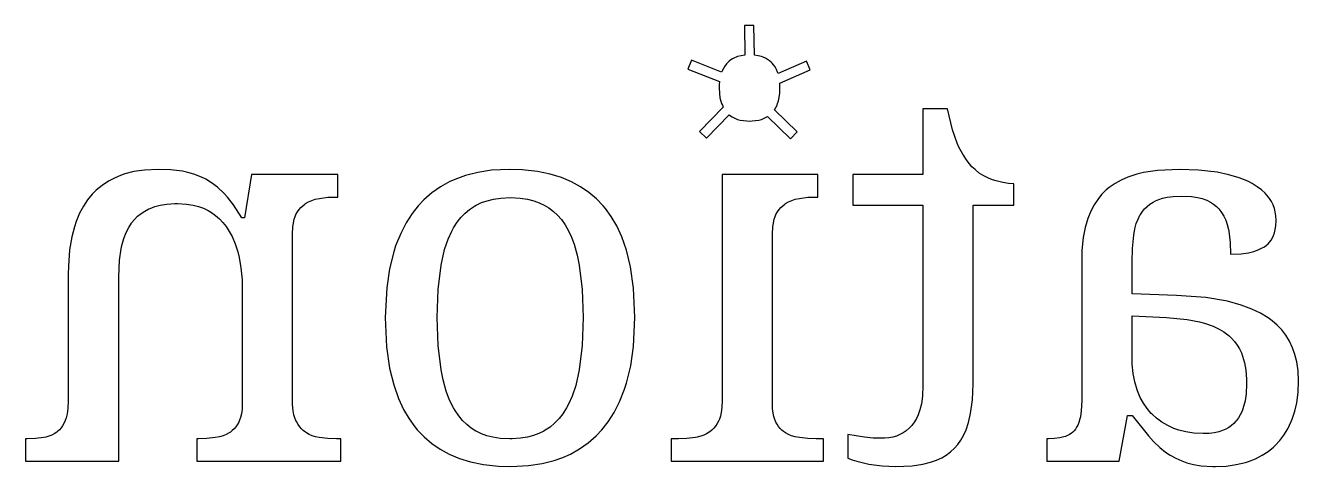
# Model space of a CAD drawing. Header units: millimetres. Extents: x -86 to 88, y -14 to 15.
# Drawn here: x -86.3 to -7, y -14.3 to 13.2 of the extents above; entities that cross this region are included whole.
import ezdxf

# ---------------------------------------------------------------- set-up
doc = ezdxf.new("R2010")
doc.units = ezdxf.units.MM

msp = doc.modelspace()

# ---------------------------------------------------------------- linework, layer by layer
for p, q in [((-40.90993, 13.23571), (-41.50981, 13.22373)), ((-41.50981, 13.22373), (-41.47303, 11.38222)), ((-40.87285, 11.37917), (-40.90993, 13.23571)), ((-42.24563, 11.16194), (-42.35258, 11.09333)), ((-42.13283, 11.22041), (-42.24563, 11.16194)), ((-42.01512, 11.26826), (-42.13283, 11.22041)), ((-41.92709, 11.29646), (-42.01512, 11.26826)), ((-41.70198, 11.34944), (-41.92709, 11.29646)), ((-41.47303, 11.38222), (-41.70198, 11.34944)), ((-40.65733, 11.34679), (-40.87285, 11.37917)), ((-40.44523, 11.29668), (-40.65733, 11.34679)), ((-40.3325, 11.25893), (-40.44523, 11.29668)), ((-40.19167, 11.19707), (-40.3325, 11.25893)), ((-40.05813, 11.12074), (-40.19167, 11.19707)), ((-39.93336, 11.03078), (-40.05813, 11.12074)), ((-44.81231, 11.06148), (-45.0308, 10.50268)), ((-45.0308, 10.50268), (-43.06366, 9.73351)), ((-42.92462, 10.32338), (-44.81231, 11.06148)), ((-42.91055, 10.35754), (-42.92462, 10.32338)), ((-42.81643, 10.55425), (-42.91055, 10.35754)), ((-42.72414, 10.70685), (-42.81643, 10.55425)), ((-42.62829, 10.83549), (-42.72414, 10.70685)), ((-42.52083, 10.95266), (-42.62829, 10.83549)), ((-42.45275, 11.01517), (-42.52083, 10.95266)), ((-42.35258, 11.09333), (-42.45275, 11.01517)), ((-39.84375, 10.95266), (-39.93336, 11.03078)), ((-39.77629, 10.88474), (-39.84375, 10.95266)), ((-39.6844, 10.77529), (-39.77629, 10.88474)), ((-39.5974, 10.64818), (-39.6844, 10.77529)), ((-39.51496, 10.49812), (-39.5974, 10.64818)), ((-39.4375, 10.31725), (-39.51496, 10.49812)), ((-39.41084, 10.24047), (-39.4375, 10.31725)), ((-37.64847, 11.01205), (-39.41084, 10.24047)), ((-39.30129, 9.63345), (-37.40783, 10.46242)), ((-37.40783, 10.46242), (-37.64847, 11.01205)), ((-43.07871, 9.53867), (-43.08333, 9.34329)), ((-43.06366, 9.73351), (-43.07871, 9.53867)), ((-39.29166, 9.34329), (-39.30129, 9.63345)), ((-43.08333, 9.34329), (-43.06726, 8.98616)), ((-43.06726, 8.98616), (-43.03011, 8.72374)), ((-39.38027, 8.54603), (-39.33641, 8.75199)), ((-39.33641, 8.75199), (-39.30403, 9.01728)), ((-39.30403, 9.01728), (-39.29166, 9.34329)), ((-42.82951, 8.15138), (-44.29696, 6.62411)), ((-43.03011, 8.72374), (-42.9812, 8.52102)), ((-42.9812, 8.52102), (-42.92708, 8.36412)), ((-42.92708, 8.36412), (-42.88097, 8.25652)), ((-42.88097, 8.25652), (-42.82951, 8.15138)), ((-39.64006, 7.96836), (-39.5503, 8.11493)), ((-38.21411, 6.59826), (-39.64006, 7.96836)), ((-39.5503, 8.11493), (-39.47315, 8.27483)), ((-39.47315, 8.27483), (-39.4375, 8.36412)), ((-39.4375, 8.36412), (-39.38027, 8.54603)), ((-28.85937, 8.0412), (-30.38541, 8.0412)), ((-30.38541, 8.0412), (-30.38541, 3.93704)), ((-28.53779, 6.73146), (-28.85937, 8.0412)), ((-43.86431, 6.20841), (-42.45705, 7.67302)), ((-42.45705, 7.67302), (-42.3762, 7.60846)), ((-42.3762, 7.60846), (-42.26515, 7.53368)), ((-42.26515, 7.53368), (-42.14773, 7.46937)), ((-42.14773, 7.46937), (-42.02492, 7.41605)), ((-42.02492, 7.41605), (-41.92708, 7.38233)), ((-41.92708, 7.38233), (-41.76527, 7.33883)), ((-41.76527, 7.33883), (-41.56396, 7.30118)), ((-41.56396, 7.30118), (-41.36022, 7.28038)), ((-41.36022, 7.28038), (-41.1927, 7.2759)), ((-41.1927, 7.2759), (-41.02225, 7.28007)), ((-41.02225, 7.28007), (-40.8149, 7.30056)), ((-40.8149, 7.30056), (-40.60998, 7.33827)), ((-40.60998, 7.33827), (-40.44524, 7.38211)), ((-40.44524, 7.38211), (-40.3231, 7.42591)), ((-40.3231, 7.42591), (-40.18667, 7.48875)), ((-40.18667, 7.48875), (-40.0742, 7.55342)), ((-40.0742, 7.55342), (-38.62982, 6.16561)), ((-44.29696, 6.62411), (-43.86431, 6.20841)), ((-38.62982, 6.16561), (-38.21411, 6.59826)), ((-28.24739, 5.90058), (-28.53779, 6.73146)), ((-28.14065, 5.65727), (-28.24739, 5.90058)), ((-27.9013, 5.20294), (-28.14065, 5.65727)), ((-27.63721, 4.80309), (-27.9013, 5.20294)), ((-27.32812, 4.42662), (-27.63721, 4.80309)), ((-80.09867, 3.97868), (-80.38281, 3.88235)), ((-79.53782, 4.12178), (-80.09867, 3.97868)), ((-78.88433, 4.22198), (-79.53782, 4.12178)), ((-78.03125, 4.26516), (-78.88433, 4.22198)), ((-77.26565, 4.23591), (-78.03125, 4.26516)), ((-76.50518, 4.14291), (-77.26565, 4.23591)), ((-76.18624, 4.07778), (-76.50518, 4.14291)), ((-75.80378, 3.96838), (-76.18624, 4.07778)), ((-75.43211, 3.82655), (-75.80378, 3.96838)), ((-58.12406, 4.07538), (-58.87799, 3.88226)), ((-57.26022, 4.20853), (-58.12406, 4.07538)), ((-56.15104, 4.26516), (-57.26022, 4.20853)), ((-55.34993, 4.23943), (-56.15104, 4.26516)), ((-54.4038, 4.13413), (-55.34993, 4.23943)), ((-53.59807, 3.96682), (-54.4038, 4.13413)), ((-52.89734, 3.74959), (-53.59807, 3.96682)), ((-27.14067, 4.24702), (-27.32812, 4.42662)), ((-26.87813, 4.03758), (-27.14067, 4.24702)), ((-26.59497, 3.85698), (-26.87813, 4.03758)), ((-16.63456, 4.06196), (-17.05729, 3.96308)), ((-15.77235, 4.19496), (-16.63456, 4.06196)), ((-14.39062, 4.26516), (-15.77235, 4.19496)), ((-13.22156, 4.2228), (-14.39062, 4.26516)), ((-12.05989, 4.08547), (-13.22156, 4.2228)), ((-11.32487, 3.9337), (-12.05989, 4.08547)), ((-81.52416, 3.26715), (-81.88496, 2.96744)), ((-81.13374, 3.52709), (-81.52416, 3.26715)), ((-80.71806, 3.74435), (-81.13374, 3.52709)), ((-80.38281, 3.88235), (-80.71806, 3.74435)), ((-75.13802, 3.68704), (-75.43211, 3.82655)), ((-75.06075, 3.64592), (-75.13802, 3.68704)), ((-74.70797, 3.42994), (-75.06075, 3.64592)), ((-74.34174, 3.15314), (-74.70797, 3.42994)), ((-72.21875, 3.93704), (-72.65625, 1.23912)), ((-66.83333, 3.93704), (-72.21875, 3.93704)), ((-66.83333, 2.5412), (-66.83333, 3.93704)), ((-60.43651, 3.17888), (-60.97727, 2.79966)), ((-59.85844, 3.49834), (-60.43651, 3.17888)), ((-59.39062, 3.70266), (-59.85844, 3.49834)), ((-58.87799, 3.88226), (-59.39062, 3.70266)), ((-52.27599, 3.48805), (-52.89734, 3.74959)), ((-51.71504, 3.18286), (-52.27599, 3.48805)), ((-51.20003, 2.83038), (-51.71504, 3.18286)), ((-36.93229, 3.93704), (-42.88541, 3.93704)), ((-42.88541, 3.93704), (-42.88541, -10.14109)), ((-36.93229, 2.5412), (-36.93229, 3.93704)), ((-30.38541, 3.93704), (-34.75, 3.93704)), ((-34.75, 3.93704), (-34.75, 2.036)), ((-26.29435, 3.70726), (-26.59497, 3.85698)), ((-26.05208, 3.61412), (-26.29435, 3.70726)), ((-25.82901, 3.54367), (-26.05208, 3.61412)), ((-25.41002, 3.44044), (-25.82901, 3.54367)), ((-25.05727, 3.387), (-25.41002, 3.44044)), ((-24.72395, 3.36933), (-25.05727, 3.387)), ((-24.72395, 2.036), (-24.72395, 3.36933)), ((-18.41758, 3.38749), (-18.78082, 3.13191)), ((-18.0429, 3.59699), (-18.41758, 3.38749)), ((-17.6107, 3.78579), (-18.0429, 3.59699)), ((-17.05729, 3.96308), (-17.6107, 3.78579)), ((-10.69252, 3.74414), (-11.32487, 3.9337)), ((-10.14843, 3.52297), (-10.69252, 3.74414)), ((-9.86889, 3.38056), (-10.14843, 3.52297)), ((-9.55415, 3.18595), (-9.86889, 3.38056)), ((-9.28898, 2.98426), (-9.55415, 3.18595)), ((-82.14062, 2.71048), (-82.43011, 2.35867)), ((-81.88496, 2.96744), (-82.14062, 2.71048)), ((-73.91927, 2.75995), (-74.34174, 3.15314)), ((-73.70833, 2.52901), (-73.91927, 2.75995)), ((-73.32929, 2.04358), (-73.70833, 2.52901)), ((-68.46067, 2.32851), (-68.24171, 2.40017)), ((-68.24171, 2.40017), (-67.97916, 2.45787)), ((-67.97916, 2.45787), (-67.45487, 2.52146)), ((-67.45487, 2.52146), (-66.92708, 2.54101)), ((-66.92708, 2.54101), (-66.83333, 2.5412)), ((-60.97727, 2.79966), (-61.47456, 2.365)), ((-57.53651, 2.31089), (-57.14458, 2.40782)), ((-57.14458, 2.40782), (-56.69076, 2.4752)), ((-56.69076, 2.4752), (-56.08854, 2.50475)), ((-56.08854, 2.50475), (-55.48286, 2.47501)), ((-55.48286, 2.47501), (-55.01782, 2.40518)), ((-55.01782, 2.40518), (-54.62688, 2.30681)), ((-50.72048, 2.42292), (-51.20003, 2.83038)), ((-50.30208, 1.98652), (-50.72048, 2.42292)), ((-38.55963, 2.32851), (-38.34066, 2.40017)), ((-38.34066, 2.40017), (-38.07812, 2.45787)), ((-38.07812, 2.45787), (-37.55383, 2.52146)), ((-37.55383, 2.52146), (-37.02604, 2.54101)), ((-37.02604, 2.54101), (-36.93229, 2.5412)), ((-19.49708, 2.39055), (-19.72016, 2.0517)), ((-19.2508, 2.69319), (-19.49708, 2.39055)), ((-18.96354, 2.9787), (-19.2508, 2.69319)), ((-18.78082, 3.13191), (-18.96354, 2.9787)), ((-15.89583, 2.30162), (-15.68681, 2.39181)), ((-15.68681, 2.39181), (-15.45346, 2.46669)), ((-15.45346, 2.46669), (-15.16116, 2.53202)), ((-15.16116, 2.53202), (-14.78692, 2.58143)), ((-14.78692, 2.58143), (-14.26041, 2.6037)), ((-14.26041, 2.6037), (-13.65973, 2.57396)), ((-13.65973, 2.57396), (-13.28139, 2.51641)), ((-13.28139, 2.51641), (-12.99265, 2.44371)), ((-12.99265, 2.44371), (-12.76658, 2.36294)), ((-9.06265, 2.77396), (-9.28898, 2.98426)), ((-8.85677, 2.5386), (-9.06265, 2.77396)), ((-8.78756, 2.44524), (-8.85677, 2.5386)), ((-8.67084, 2.25877), (-8.78756, 2.44524)), ((-82.68307, 1.97789), (-82.92003, 1.53294)), ((-82.43011, 2.35867), (-82.68307, 1.97789)), ((-79.09727, 1.51171), (-78.8677, 1.66232)), ((-78.8677, 1.66232), (-78.61205, 1.79556)), ((-78.61205, 1.79556), (-78.53385, 1.83027)), ((-78.53385, 1.83027), (-78.22778, 1.94228)), ((-78.22778, 1.94228), (-77.89505, 2.0281)), ((-77.89505, 2.0281), (-77.49298, 2.09297)), ((-77.49298, 2.09297), (-76.99689, 2.12747)), ((-76.99689, 2.12747), (-76.82291, 2.12975)), ((-76.82291, 2.12975), (-76.25587, 2.10005)), ((-76.25587, 2.10005), (-75.85032, 2.03621)), ((-75.85032, 2.03621), (-75.50814, 1.94752)), ((-75.50814, 1.94752), (-75.21296, 1.83929)), ((-75.21296, 1.83929), (-74.95326, 1.71401)), ((-74.95326, 1.71401), (-74.91406, 1.69225)), ((-74.91406, 1.69225), (-74.7157, 1.57193)), ((-72.82291, 1.23912), (-73.32929, 2.04358)), ((-69.44271, 1.44225), (-69.34824, 1.61434)), ((-69.34824, 1.61434), (-69.24909, 1.75931)), ((-69.24909, 1.75931), (-69.14491, 1.88351)), ((-69.14491, 1.88351), (-69.024, 2.00075)), ((-69.024, 2.00075), (-68.89681, 2.10016)), ((-68.89681, 2.10016), (-68.84896, 2.13235)), ((-68.84896, 2.13235), (-68.65809, 2.24145)), ((-68.65809, 2.24145), (-68.46067, 2.32851)), ((-61.82552, 1.99433), (-62.20724, 1.51295)), ((-61.47456, 2.365), (-61.82552, 1.99433)), ((-58.90245, 1.5392), (-58.62417, 1.77021)), ((-58.62417, 1.77021), (-58.33124, 1.96524)), ((-58.33124, 1.96524), (-58.21094, 2.03339)), ((-58.21094, 2.03339), (-57.88148, 2.1891)), ((-57.88148, 2.1891), (-57.53651, 2.31089)), ((-54.62688, 2.30681), (-54.29062, 2.18624)), ((-54.29062, 2.18624), (-53.97135, 2.03339)), ((-53.97135, 2.03339), (-53.68778, 1.8598)), ((-53.68778, 1.8598), (-53.40883, 1.64749)), ((-53.40883, 1.64749), (-53.15137, 1.40591)), ((-50.16039, 1.81717), (-50.30208, 1.98652)), ((-49.80001, 1.32194), (-50.16039, 1.81717)), ((-39.54166, 1.44225), (-39.4472, 1.61434)), ((-39.4472, 1.61434), (-39.34804, 1.75931)), ((-39.34804, 1.75931), (-39.24387, 1.88351)), ((-39.24387, 1.88351), (-39.12295, 2.00075)), ((-39.12295, 2.00075), (-38.99577, 2.10016)), ((-38.99577, 2.10016), (-38.94791, 2.13235)), ((-38.94791, 2.13235), (-38.75704, 2.24145)), ((-38.75704, 2.24145), (-38.55963, 2.32851)), ((-34.75, 2.036), (-30.38541, 2.036)), ((-30.38541, 2.036), (-30.38541, -9.19838)), ((-27.26041, -9.09942), (-27.26041, 2.036)), ((-27.26041, 2.036), (-24.72395, 2.036)), ((-19.92235, 1.66655), (-20.11198, 1.19745)), ((-19.72016, 2.0517), (-19.92235, 1.66655)), ((-16.83072, 1.45527), (-16.71423, 1.6301)), ((-16.71423, 1.6301), (-16.57402, 1.80015)), ((-16.57402, 1.80015), (-16.4184, 1.95319)), ((-16.4184, 1.95319), (-16.2443, 2.09254)), ((-16.2443, 2.09254), (-16.04705, 2.22039)), ((-16.04705, 2.22039), (-15.89583, 2.30162)), ((-12.76658, 2.36294), (-12.70312, 2.33547)), ((-12.70312, 2.33547), (-12.47899, 2.22103)), ((-12.47899, 2.22103), (-12.28788, 2.09852)), ((-12.28788, 2.09852), (-12.10477, 1.95237)), ((-12.10477, 1.95237), (-11.94917, 1.79785)), ((-11.94917, 1.79785), (-11.81533, 1.63337)), ((-11.81533, 1.63337), (-11.77604, 1.57766)), ((-8.57202, 2.05632), (-8.67084, 2.25877)), ((-8.49108, 1.83222), (-8.57202, 2.05632)), ((-8.43562, 1.60878), (-8.49108, 1.83222)), ((-8.39902, 1.3587), (-8.43562, 1.60878)), ((-83.13992, 1.00447), (-83.24739, 0.68443)), ((-82.92003, 1.53294), (-83.13992, 1.00447)), ((-79.86276, 0.63823), (-79.69299, 0.90473)), ((-79.69299, 0.90473), (-79.66406, 0.94485)), ((-79.66406, 0.94485), (-79.49961, 1.14761)), ((-79.49961, 1.14761), (-79.30656, 1.34145)), ((-79.30656, 1.34145), (-79.09727, 1.51171)), ((-74.7157, 1.57193), (-74.45671, 1.38581)), ((-74.45671, 1.38581), (-74.21587, 1.17674)), ((-74.21587, 1.17674), (-73.99519, 0.94648)), ((-73.99519, 0.94648), (-73.79655, 0.69698)), ((-72.65625, 1.23912), (-72.82291, 1.23912)), ((-69.64378, 0.65437), (-69.60324, 0.94142)), ((-69.60324, 0.94142), (-69.55024, 1.16157)), ((-69.55024, 1.16157), (-69.49002, 1.3357)), ((-69.49002, 1.3357), (-69.44271, 1.44225)), ((-62.57767, 0.93914), (-62.9206, 0.27377)), ((-62.20724, 1.51295), (-62.57767, 0.93914)), ((-59.61979, 0.62714), (-59.39943, 0.97182)), ((-59.39943, 0.97182), (-59.16977, 1.26363)), ((-59.16977, 1.26363), (-58.90245, 1.5392)), ((-53.15137, 1.40591), (-52.91057, 1.1293)), ((-52.91057, 1.1293), (-52.68315, 0.80899)), ((-52.68315, 0.80899), (-52.57291, 0.62714)), ((-49.45955, 0.7425), (-49.80001, 1.32194)), ((-39.74273, 0.65437), (-39.7022, 0.94142)), ((-39.7022, 0.94142), (-39.6492, 1.16157)), ((-39.6492, 1.16157), (-39.58898, 1.3357)), ((-39.58898, 1.3357), (-39.54166, 1.44225)), ((-20.11198, 1.19745), (-20.2724, 0.64676)), ((-17.18285, 0.55131), (-17.09137, 0.88071)), ((-17.09137, 0.88071), (-16.98333, 1.16045)), ((-16.98333, 1.16045), (-16.86144, 1.40254)), ((-16.86144, 1.40254), (-16.83072, 1.45527)), ((-11.77604, 1.57766), (-11.63434, 1.3432)), ((-11.63434, 1.3432), (-11.51961, 1.09942)), ((-11.51961, 1.09942), (-11.4231, 0.82744)), ((-11.4231, 0.82744), (-11.34614, 0.51842)), ((-8.4017, 0.74103), (-8.38541, 1.07245)), ((-8.38541, 1.07245), (-8.39902, 1.3587)), ((-83.41061, 0.05646), (-83.54407, -0.74621)), ((-83.24739, 0.68443), (-83.41061, 0.05646)), ((-80.16322, -0.03957), (-80.01996, 0.32815)), ((-80.01996, 0.32815), (-79.86276, 0.63823)), ((-73.79655, 0.69698), (-73.66667, 0.50475)), ((-73.66667, 0.50475), (-73.42569, 0.07352)), ((-73.42569, 0.07352), (-73.23147, -0.37744)), ((-69.66146, 0.25995), (-69.64378, 0.65437)), ((-69.66146, -10.14109), (-69.66146, 0.25995)), ((-62.9206, 0.27377), (-63.23492, -0.51198)), ((-59.96339, -0.09403), (-59.73985, 0.4049)), ((-59.73985, 0.4049), (-59.61979, 0.62714)), ((-52.57291, 0.62714), (-52.33039, 0.14744)), ((-52.33039, 0.14744), (-52.11999, -0.39279)), ((-49.1413, 0.05479), (-49.45955, 0.7425)), ((-48.85002, -0.77936), (-49.1413, 0.05479)), ((-39.76041, 0.25995), (-39.74273, 0.65437)), ((-39.76041, -10.30255), (-39.76041, 0.25995)), ((-20.39311, 0.01607), (-20.47482, -0.79312)), ((-20.2724, 0.64676), (-20.39311, 0.01607)), ((-17.32671, -0.6695), (-17.2526, 0.15318)), ((-17.2526, 0.15318), (-17.18285, 0.55131)), ((-11.34614, 0.51842), (-11.32812, 0.42141)), ((-11.32812, 0.42141), (-11.24012, -0.30008)), ((-8.61216, -0.00722), (-8.54376, 0.14074)), ((-8.54376, 0.14074), (-8.48475, 0.30981)), ((-8.48475, 0.30981), (-8.43645, 0.50673)), ((-8.43645, 0.50673), (-8.4017, 0.74103)), ((-83.54407, -0.74621), (-83.62189, -1.76745)), ((-80.43554, -1.39565), (-80.33022, -0.67941)), ((-80.33022, -0.67941), (-80.28906, -0.48744)), ((-80.28906, -0.48744), (-80.16322, -0.03957)), ((-73.23147, -0.37744), (-73.06916, -0.88625)), ((-63.23492, -0.51198), (-63.35677, -0.88588)), ((-60.40104, -1.7088), (-60.18095, -0.73928)), ((-60.18095, -0.73928), (-59.96339, -0.09403)), ((-52.11999, -0.39279), (-51.92296, -1.0755)), ((-48.59724, -1.81708), (-48.85002, -0.77936)), ((-20.47482, -0.79312), (-20.49479, -1.49525)), ((-17.34862, -1.49525), (-17.32671, -0.6695)), ((-11.24012, -0.30008), (-11.21354, -1.0265)), ((-9.76668, -0.84899), (-9.49889, -0.75596)), ((-9.49889, -0.75596), (-9.28362, -0.65684)), ((-9.28362, -0.65684), (-9.10937, -0.55515)), ((-9.10937, -0.55515), (-8.99074, -0.46944)), ((-8.99074, -0.46944), (-8.87683, -0.36789)), ((-8.87683, -0.36789), (-8.77741, -0.25834)), ((-8.77741, -0.25834), (-8.68978, -0.13903)), ((-8.68978, -0.13903), (-8.61216, -0.00722)), ((-80.48437, -2.42755), (-80.43554, -1.39565)), ((-73.06916, -0.88625), (-72.98958, -1.22182)), ((-72.98958, -1.22182), (-72.87953, -1.86567)), ((-63.35677, -0.88588), (-63.61801, -1.93841)), ((-51.92296, -1.0755), (-51.79167, -1.7088)), ((-20.49479, -1.49525), (-20.49479, -10.14109)), ((-17.34895, -3.50046), (-17.34862, -1.49525)), ((-11.21354, -1.0265), (-10.56118, -0.99673)), ((-10.56118, -0.99673), (-10.10919, -0.93202)), ((-10.10919, -0.93202), (-9.76668, -0.84899)), ((-83.62189, -1.76745), (-83.63021, -2.26088)), ((-83.63021, -2.26088), (-83.63021, -10.14109)), ((-72.87953, -1.86567), (-72.80542, -2.61834)), ((-63.61801, -1.93841), (-63.79369, -3.11719)), ((-60.58463, -3.22312), (-60.40104, -1.7088)), ((-51.79167, -1.7088), (-51.60807, -3.22312)), ((-48.40639, -3.14601), (-48.59724, -1.81708)), ((-80.48437, -13.93275), (-80.48437, -2.42755)), ((-72.80542, -2.61834), (-72.78679, -3.27129)), ((-63.79369, -3.11719), (-63.88541, -4.964)), ((-48.32291, -4.964), (-48.40639, -3.14601)), ((-72.78679, -3.27129), (-72.78646, -10.30255)), ((-60.64583, -4.964), (-60.58463, -3.22312)), ((-51.60807, -3.22312), (-51.54687, -4.964)), ((-14.58333, -3.59942), (-17.34895, -3.50046)), ((-12.76976, -3.73048), (-14.58333, -3.59942)), ((-11.41977, -3.96167), (-12.76976, -3.73048)), ((-10.56612, -4.19412), (-11.41977, -3.96167)), ((-9.89357, -4.44407), (-10.56612, -4.19412)), ((-9.35293, -4.7037), (-9.89357, -4.44407)), ((-8.87239, -4.99525), (-9.35293, -4.7037)), ((-63.88541, -4.964), (-63.80144, -6.7927)), ((-60.58659, -6.7088), (-60.64583, -4.964)), ((-51.54687, -4.964), (-51.60807, -6.7088)), ((-48.41085, -6.77704), (-48.32291, -4.964)), ((-17.34895, -4.86505), (-15.21875, -4.964)), ((-17.34895, -7.56817), (-17.34895, -4.86505)), ((-15.21875, -4.964), (-13.91862, -5.08575)), ((-13.91862, -5.08575), (-13.1588, -5.23243)), ((-13.1588, -5.23243), (-12.85156, -5.31557)), ((-12.85156, -5.31557), (-12.3093, -5.5085)), ((-12.3093, -5.5085), (-11.93457, -5.6872)), ((-8.63623, -5.16727), (-8.87239, -4.99525)), ((-8.31065, -5.44761), (-8.63623, -5.16727)), ((-8.02518, -5.74869), (-8.31065, -5.44761)), ((-11.93457, -5.6872), (-11.63161, -5.86974)), ((-11.63161, -5.86974), (-11.38273, -6.05499)), ((-11.38273, -6.05499), (-11.3151, -6.11244)), ((-11.3151, -6.11244), (-11.16599, -6.25199)), ((-11.16599, -6.25199), (-10.97794, -6.46044)), ((-7.77299, -6.07668), (-8.02518, -5.74869)), ((-7.54992, -6.4407), (-7.77299, -6.07668)), ((-63.80144, -6.7927), (-63.6093, -8.13051)), ((-60.40885, -8.23484), (-60.58659, -6.7088)), ((-51.60807, -6.7088), (-51.79167, -8.23484)), ((-48.58711, -7.98103), (-48.41085, -6.77704)), ((-10.97794, -6.46044), (-10.81121, -6.68632)), ((-10.81121, -6.68632), (-10.66744, -6.92745)), ((-10.66744, -6.92745), (-10.54799, -7.18152)), ((-7.35539, -6.85213), (-7.54992, -6.4407)), ((-7.20919, -7.26786), (-7.35539, -6.85213)), ((-17.342, -7.88193), (-17.34895, -7.56817)), ((-17.28819, -8.46985), (-17.342, -7.88193)), ((-10.54799, -7.18152), (-10.47656, -7.37286)), ((-10.47656, -7.37286), (-10.35711, -7.79975)), ((-10.35711, -7.79975), (-10.27551, -8.26197)), ((-7.09322, -7.74133), (-7.20919, -7.26786)), ((-7.01413, -8.29258), (-7.09322, -7.74133)), ((-63.6093, -8.13051), (-63.35466, -9.17569)), ((-60.28389, -8.86244), (-60.40885, -8.23484)), ((-51.79167, -8.23484), (-52.01168, -9.21224)), ((-48.85156, -9.05775), (-48.58711, -7.98103)), ((-17.18992, -8.9883), (-17.28819, -8.46985)), ((-10.27551, -8.26197), (-10.22928, -8.81991)), ((-6.98437, -8.93796), (-7.01413, -8.29258)), ((-63.35466, -9.17569), (-63.06113, -10.01623)), ((-60.08926, -9.5592), (-60.28389, -8.86244)), ((-52.01168, -9.21224), (-52.23159, -9.86836)), ((-49.2864, -10.22493), (-48.97073, -9.42724)), ((-48.97073, -9.42724), (-48.85156, -9.05775)), ((-30.38541, -9.19838), (-30.4152, -9.86768)), ((-27.29976, -10.10068), (-27.26041, -9.09942)), ((-17.04166, -9.48744), (-17.18992, -8.9883)), ((-17.01998, -9.54705), (-17.04166, -9.48744)), ((-10.22395, -9.09942), (-10.25371, -9.72791)), ((-10.22928, -8.81991), (-10.22395, -9.09942)), ((-7.01287, -9.64853), (-6.98437, -8.93796)), ((-83.63021, -10.14109), (-83.6529, -10.65049)), ((-72.78646, -10.30255), (-72.80399, -10.6933)), ((-69.65493, -10.40162), (-69.66146, -10.14109)), ((-63.06113, -10.01623), (-62.74026, -10.70952)), ((-59.87921, -10.11228), (-60.08926, -9.5592)), ((-59.63541, -10.60463), (-59.87921, -10.11228)), ((-52.23159, -9.86836), (-52.45909, -10.37847)), ((-49.63051, -10.89898), (-49.2864, -10.22493)), ((-42.88541, -10.14109), (-42.90504, -10.57886)), ((-39.7468, -10.65112), (-39.76041, -10.30255)), ((-30.4152, -9.86768), (-30.48409, -10.35807)), ((-27.41171, -10.94881), (-27.29976, -10.10068)), ((-20.49479, -10.14109), (-20.52458, -10.79664)), ((-16.84353, -9.95984), (-17.01998, -9.54705)), ((-16.6453, -10.31993), (-16.84353, -9.95984)), ((-10.31901, -10.17255), (-10.40507, -10.52097)), ((-10.25371, -9.72791), (-10.31901, -10.17255)), ((-7.21273, -10.81154), (-7.0941, -10.28205)), ((-7.0941, -10.28205), (-7.01287, -9.64853)), ((-83.69954, -10.98172), (-83.75703, -11.22257)), ((-83.6529, -10.65049), (-83.69954, -10.98172)), ((-72.84433, -10.97866), (-72.89719, -11.19809)), ((-72.80399, -10.6933), (-72.84433, -10.97866)), ((-69.61652, -10.78556), (-69.65493, -10.40162)), ((-69.56805, -11.02977), (-69.61652, -10.78556)), ((-69.51149, -11.22236), (-69.56805, -11.02977)), ((-62.74026, -10.70952), (-62.39687, -11.29389)), ((-59.53334, -10.77704), (-59.63541, -10.60463)), ((-59.30353, -11.10961), (-59.53334, -10.77704)), ((-52.81121, -10.9669), (-53.05006, -11.27174)), ((-52.58073, -10.60463), (-52.81121, -10.9669)), ((-52.45909, -10.37847), (-52.58073, -10.60463)), ((-50.00176, -11.4792), (-49.63051, -10.89898)), ((-42.94874, -10.88814), (-43.00495, -11.12197)), ((-42.90504, -10.57886), (-42.94874, -10.88814)), ((-39.71204, -10.92988), (-39.7468, -10.65112)), ((-39.66454, -11.14934), (-39.71204, -10.92988)), ((-30.67656, -11.03034), (-30.78684, -11.27113)), ((-30.5742, -10.73363), (-30.67656, -11.03034)), ((-30.48409, -10.35807), (-30.5742, -10.73363)), ((-27.54687, -11.5239), (-27.41171, -10.94881)), ((-20.52458, -10.79664), (-20.57658, -11.15712)), ((-18.15104, -13.93275), (-17.6302, -11.06817)), ((-17.6302, -11.06817), (-17.34866, -11.06817)), ((-17.34866, -11.06817), (-16.34107, -12.35196)), ((-16.4217, -10.64412), (-16.6453, -10.31993)), ((-16.15625, -10.95359), (-16.4217, -10.64412)), ((-16.10659, -11.00452), (-16.15625, -10.95359)), ((-15.83449, -11.25271), (-16.10659, -11.00452)), ((-10.61251, -11.03392), (-10.72855, -11.22992)), ((-10.50417, -10.80181), (-10.61251, -11.03392)), ((-10.40507, -10.52097), (-10.50417, -10.80181)), ((-7.375, -11.30255), (-7.21273, -10.81154)), ((-84.07265, -11.85383), (-84.16619, -11.96163)), ((-83.9831, -11.72748), (-84.07265, -11.85383)), ((-83.89717, -11.57693), (-83.9831, -11.72748)), ((-83.8151, -11.39369), (-83.89717, -11.57693)), ((-83.75703, -11.22257), (-83.8151, -11.39369)), ((-73.19805, -11.79355), (-73.29795, -11.91162)), ((-73.10145, -11.65364), (-73.19805, -11.79355)), ((-73.00781, -11.48484), (-73.10145, -11.65364)), ((-72.9574, -11.37205), (-73.00781, -11.48484)), ((-72.89719, -11.19809), (-72.9574, -11.37205)), ((-69.44271, -11.39369), (-69.51149, -11.22236)), ((-69.40982, -11.46166), (-69.44271, -11.39369)), ((-69.31194, -11.63516), (-69.40982, -11.46166)), ((-69.20933, -11.78198), (-69.31194, -11.63516)), ((-69.10132, -11.90805), (-69.20933, -11.78198)), ((-62.39687, -11.29389), (-62.03324, -11.79355)), ((-62.03324, -11.79355), (-61.89062, -11.964)), ((-59.06063, -11.39611), (-59.30353, -11.10961)), ((-58.80157, -11.64581), (-59.06063, -11.39611)), ((-58.52166, -11.86498), (-58.80157, -11.64581)), ((-58.23698, -12.04472), (-58.52166, -11.86498)), ((-53.61521, -11.79853), (-53.91603, -11.99928)), ((-53.32776, -11.55918), (-53.61521, -11.79853)), ((-53.05006, -11.27174), (-53.32776, -11.55918)), ((-50.38281, -11.964), (-50.00176, -11.4792)), ((-43.42044, -11.87666), (-43.53134, -11.98874)), ((-43.31317, -11.74453), (-43.42044, -11.87666)), ((-43.2087, -11.58649), (-43.31317, -11.74453)), ((-43.10677, -11.39369), (-43.2087, -11.58649)), ((-43.06674, -11.30143), (-43.10677, -11.39369)), ((-43.00495, -11.12197), (-43.06674, -11.30143)), ((-39.60913, -11.32586), (-39.66454, -11.14934)), ((-39.54166, -11.48484), (-39.60913, -11.32586)), ((-39.47159, -11.61582), (-39.54166, -11.48484)), ((-39.37863, -11.75863), (-39.47159, -11.61582)), ((-39.28037, -11.88136), (-39.37863, -11.75863)), ((-39.17571, -11.98815), (-39.28037, -11.88136)), ((-31.2434, -11.87617), (-31.43179, -12.036)), ((-31.07812, -11.70359), (-31.2434, -11.87617)), ((-31.02458, -11.63935), (-31.07812, -11.70359)), ((-30.90322, -11.47106), (-31.02458, -11.63935)), ((-30.78684, -11.27113), (-30.90322, -11.47106)), ((-27.69609, -11.9637), (-27.54687, -11.5239)), ((-20.8104, -11.81458), (-20.88608, -11.93012)), ((-20.73805, -11.67632), (-20.8104, -11.81458)), ((-20.66963, -11.50733), (-20.73805, -11.67632)), ((-20.60677, -11.29473), (-20.66963, -11.50733)), ((-20.57658, -11.15712), (-20.60677, -11.29473)), ((-15.50939, -11.49308), (-15.83449, -11.25271)), ((-15.13637, -11.71084), (-15.50939, -11.49308)), ((-14.7552, -11.88328), (-15.13637, -11.71084)), ((-14.43676, -11.9949), (-14.7552, -11.88328)), ((-11.33011, -11.82175), (-11.51297, -11.92427)), ((-11.16479, -11.70572), (-11.33011, -11.82175)), ((-11.01323, -11.57411), (-11.16479, -11.70572)), ((-10.88281, -11.43536), (-11.01323, -11.57411)), ((-10.85186, -11.39814), (-10.88281, -11.43536)), ((-10.72855, -11.22992), (-10.85186, -11.39814)), ((-7.65612, -11.90871), (-7.44, -11.46175)), ((-7.44, -11.46175), (-7.375, -11.30255)), ((-86.18229, -12.53144), (-86.29687, -12.5317)), ((-86.29687, -12.5317), (-86.29687, -13.93275)), ((-85.66885, -12.51297), (-86.18229, -12.53144)), ((-85.15885, -12.45097), (-85.66885, -12.51297)), ((-85.02795, -12.42467), (-85.15885, -12.45097)), ((-84.83318, -12.36962), (-85.02795, -12.42467)), ((-84.65849, -12.30109), (-84.83318, -12.36962)), ((-84.49891, -12.21916), (-84.65849, -12.30109)), ((-84.34375, -12.11764), (-84.49891, -12.21916)), ((-84.27431, -12.06302), (-84.34375, -12.11764)), ((-84.16619, -11.96163), (-84.27431, -12.06302)), ((-75.52083, -12.53155), (-75.61979, -12.5317)), ((-75.61979, -12.5317), (-75.61979, -13.93275)), ((-74.99476, -12.51433), (-75.52083, -12.53155)), ((-74.47135, -12.45879), (-74.99476, -12.51433)), ((-74.20533, -12.40659), (-74.47135, -12.45879)), ((-73.9847, -12.34029), (-74.20533, -12.40659)), ((-73.78898, -12.2599), (-73.9847, -12.34029)), ((-73.60156, -12.15931), (-73.78898, -12.2599)), ((-73.53293, -12.11479), (-73.60156, -12.15931)), ((-73.41335, -12.02244), (-73.53293, -12.11479)), ((-73.29795, -11.91162), (-73.41335, -12.02244)), ((-68.98655, -12.01754), (-69.10132, -11.90805)), ((-68.85677, -12.11764), (-68.98655, -12.01754)), ((-68.7943, -12.15879), (-68.85677, -12.11764)), ((-68.61546, -12.25842), (-68.7943, -12.15879)), ((-68.43423, -12.33618), (-68.61546, -12.25842)), ((-68.22993, -12.40101), (-68.43423, -12.33618)), ((-67.99479, -12.45097), (-68.22993, -12.40101)), ((-67.46258, -12.51287), (-67.99479, -12.45097)), ((-66.92708, -12.53146), (-67.46258, -12.51287)), ((-66.65104, -12.5317), (-66.92708, -12.53146)), ((-66.65104, -13.93275), (-66.65104, -12.5317)), ((-61.89062, -11.964), (-61.46772, -12.40562)), ((-61.46772, -12.40562), (-60.97892, -12.82173)), ((-58.17891, -12.07674), (-58.23698, -12.04472)), ((-57.88613, -12.21601), (-58.17891, -12.07674)), ((-57.55397, -12.33576), (-57.88613, -12.21601)), ((-57.16998, -12.43306), (-57.55397, -12.33576)), ((-56.71599, -12.50198), (-57.16998, -12.43306)), ((-56.11979, -12.5317), (-56.71599, -12.50198)), ((-55.97454, -12.53004), (-56.11979, -12.5317)), ((-55.46203, -12.49528), (-55.97454, -12.53004)), ((-55.02671, -12.42449), (-55.46203, -12.49528)), ((-54.64889, -12.32533), (-55.02671, -12.42449)), ((-54.31473, -12.20184), (-54.64889, -12.32533)), ((-53.99479, -12.04472), (-54.31473, -12.20184)), ((-53.91603, -11.99928), (-53.99479, -12.04472)), ((-51.23008, -12.77634), (-50.73324, -12.33765)), ((-50.73324, -12.33765), (-50.38281, -11.964)), ((-45.61979, -12.53157), (-46.0625, -12.5317)), ((-46.0625, -12.5317), (-46.0625, -13.93275)), ((-45.08953, -12.51229), (-45.61979, -12.53157)), ((-44.5625, -12.45097), (-45.08953, -12.51229)), ((-44.44182, -12.42882), (-44.5625, -12.45097)), ((-44.22324, -12.37253), (-44.44182, -12.42882)), ((-44.03087, -12.30252), (-44.22324, -12.37253)), ((-43.85845, -12.21966), (-44.03087, -12.30252)), ((-43.69271, -12.11764), (-43.85845, -12.21966)), ((-43.65802, -12.09288), (-43.69271, -12.11764)), ((-43.53134, -11.98874), (-43.65802, -12.09288)), ((-39.0629, -12.0819), (-39.17571, -11.98815)), ((-38.94791, -12.15931), (-39.0629, -12.0819)), ((-38.76093, -12.25925), (-38.94791, -12.15931)), ((-38.56391, -12.34013), (-38.76093, -12.25925)), ((-38.33947, -12.40749), (-38.56391, -12.34013)), ((-38.07812, -12.45879), (-38.33947, -12.40749)), ((-37.55343, -12.51446), (-38.07812, -12.45879)), ((-37.02604, -12.53153), (-37.55343, -12.51446)), ((-36.58854, -12.5317), (-37.02604, -12.53153)), ((-36.58854, -13.93275), (-36.58854, -12.5317)), ((-34.03388, -12.43562), (-35.05729, -12.27129)), ((-35.05729, -12.27129), (-35.05729, -13.73582)), ((-33.48152, -12.4856), (-34.03388, -12.43562)), ((-32.92708, -12.50045), (-33.48152, -12.4856)), ((-32.78621, -12.49742), (-32.92708, -12.50045)), ((-32.50858, -12.47227), (-32.78621, -12.49742)), ((-32.26039, -12.42524), (-32.50858, -12.47227)), ((-32.03404, -12.35864), (-32.26039, -12.42524)), ((-31.8236, -12.27285), (-32.03404, -12.35864)), ((-31.62424, -12.16645), (-31.8236, -12.27285)), ((-31.43179, -12.036), (-31.62424, -12.16645)), ((-28.20987, -12.87806), (-28.0268, -12.61922)), ((-28.0268, -12.61922), (-27.85548, -12.31854)), ((-27.85548, -12.31854), (-27.69609, -11.9637)), ((-22.65625, -12.5317), (-22.65625, -13.93275)), ((-22.55729, -12.5317), (-22.65625, -12.5317)), ((-22.19907, -12.51841), (-22.55729, -12.5317)), ((-21.85593, -12.47488), (-22.19907, -12.51841)), ((-21.60677, -12.41712), (-21.85593, -12.47488)), ((-21.50201, -12.38325), (-21.60677, -12.41712)), ((-21.3683, -12.32764), (-21.50201, -12.38325)), ((-21.25011, -12.26421), (-21.3683, -12.32764)), ((-21.14388, -12.19264), (-21.25011, -12.26421)), ((-21.04701, -12.11182), (-21.14388, -12.19264)), ((-20.96354, -12.0265), (-21.04701, -12.11182)), ((-20.88608, -11.93012), (-20.96354, -12.0265)), ((-16.34107, -12.35196), (-16.02919, -12.70066)), ((-14.00265, -12.1051), (-14.43676, -11.9949)), ((-13.5153, -12.17907), (-14.00265, -12.1051)), ((-12.92187, -12.20879), (-13.5153, -12.17907)), ((-12.55621, -12.19419), (-12.92187, -12.20879)), ((-12.22857, -12.1523), (-12.55621, -12.19419)), ((-11.95388, -12.09083), (-12.22857, -12.1523)), ((-11.71855, -12.01412), (-11.95388, -12.09083)), ((-11.51297, -11.92427), (-11.71855, -12.01412)), ((-8.45572, -12.964), (-8.15359, -12.64119)), ((-8.15359, -12.64119), (-7.89353, -12.29757)), ((-7.89353, -12.29757), (-7.65612, -11.90871)), ((-60.97892, -12.82173), (-60.45645, -13.17976)), ((-60.45645, -13.17976), (-59.89016, -13.48801)), ((-52.34926, -13.48319), (-51.77081, -13.15963)), ((-51.77081, -13.15963), (-51.23008, -12.77634)), ((-28.93523, -13.54278), (-28.66318, -13.34217)), ((-28.66318, -13.34217), (-28.41927, -13.11764)), ((-28.41927, -13.11764), (-28.20987, -12.87806)), ((-16.02919, -12.70066), (-15.63509, -13.0722)), ((-15.63509, -13.0722), (-15.26842, -13.36271)), ((-15.26842, -13.36271), (-14.98967, -13.54786)), ((-9.24497, -13.55921), (-8.87057, -13.3132)), ((-8.87057, -13.3132), (-8.55172, -13.0532)), ((-8.55172, -13.0532), (-8.45572, -12.964)), ((-86.29687, -13.93275), (-80.48437, -13.93275)), ((-75.61979, -13.93275), (-66.65104, -13.93275)), ((-59.89016, -13.48801), (-59.26592, -13.75069)), ((-59.26592, -13.75069), (-58.56531, -13.96755)), ((-58.56531, -13.96755), (-57.76369, -14.13337)), ((-57.76369, -14.13337), (-56.82717, -14.23659)), ((-56.82717, -14.23659), (-56.05729, -14.26087)), ((-56.05729, -14.26087), (-54.96238, -14.20497)), ((-54.96238, -14.20497), (-54.10686, -14.07313)), ((-54.10686, -14.07313), (-53.35865, -13.88148)), ((-53.35865, -13.88148), (-52.81771, -13.69056)), ((-52.81771, -13.69056), (-52.34926, -13.48319)), ((-46.0625, -13.93275), (-36.58854, -13.93275)), ((-35.05729, -13.73582), (-34.78493, -13.84457)), ((-34.78493, -13.84457), (-34.50513, -13.93247)), ((-34.50513, -13.93247), (-33.76301, -14.10459)), ((-33.76301, -14.10459), (-32.92707, -14.21911)), ((-32.92707, -14.21911), (-32.09896, -14.26087)), ((-32.09896, -14.26087), (-31.04781, -14.20818)), ((-31.04781, -14.20818), (-30.38391, -14.1063)), ((-30.38391, -14.1063), (-29.91666, -13.99004)), ((-29.91666, -13.99004), (-29.53872, -13.85786)), ((-29.53872, -13.85786), (-29.21612, -13.70823)), ((-29.21612, -13.70823), (-28.93523, -13.54278)), ((-22.65625, -13.93275), (-18.15104, -13.93275)), ((-14.98967, -13.54786), (-14.63188, -13.74597)), ((-14.63188, -13.74597), (-14.25814, -13.91203)), ((-14.25814, -13.91203), (-13.9427, -14.02389)), ((-13.9427, -14.02389), (-13.52788, -14.1332)), ((-13.52788, -14.1332), (-13.05817, -14.21045)), ((-13.05817, -14.21045), (-12.32767, -14.25933)), ((-12.32767, -14.25933), (-12.16145, -14.26087)), ((-12.16145, -14.26087), (-11.49694, -14.2311)), ((-11.49694, -14.2311), (-10.86439, -14.14231)), ((-10.86439, -14.14231), (-10.2927, -14.00399)), ((-10.2927, -14.00399), (-10.09895, -13.94316)), ((-10.09895, -13.94316), (-9.66911, -13.77646)), ((-9.66911, -13.77646), (-9.24497, -13.55921))]:
    msp.add_line(p, q)

doc.saveas('drawing.dxf')
